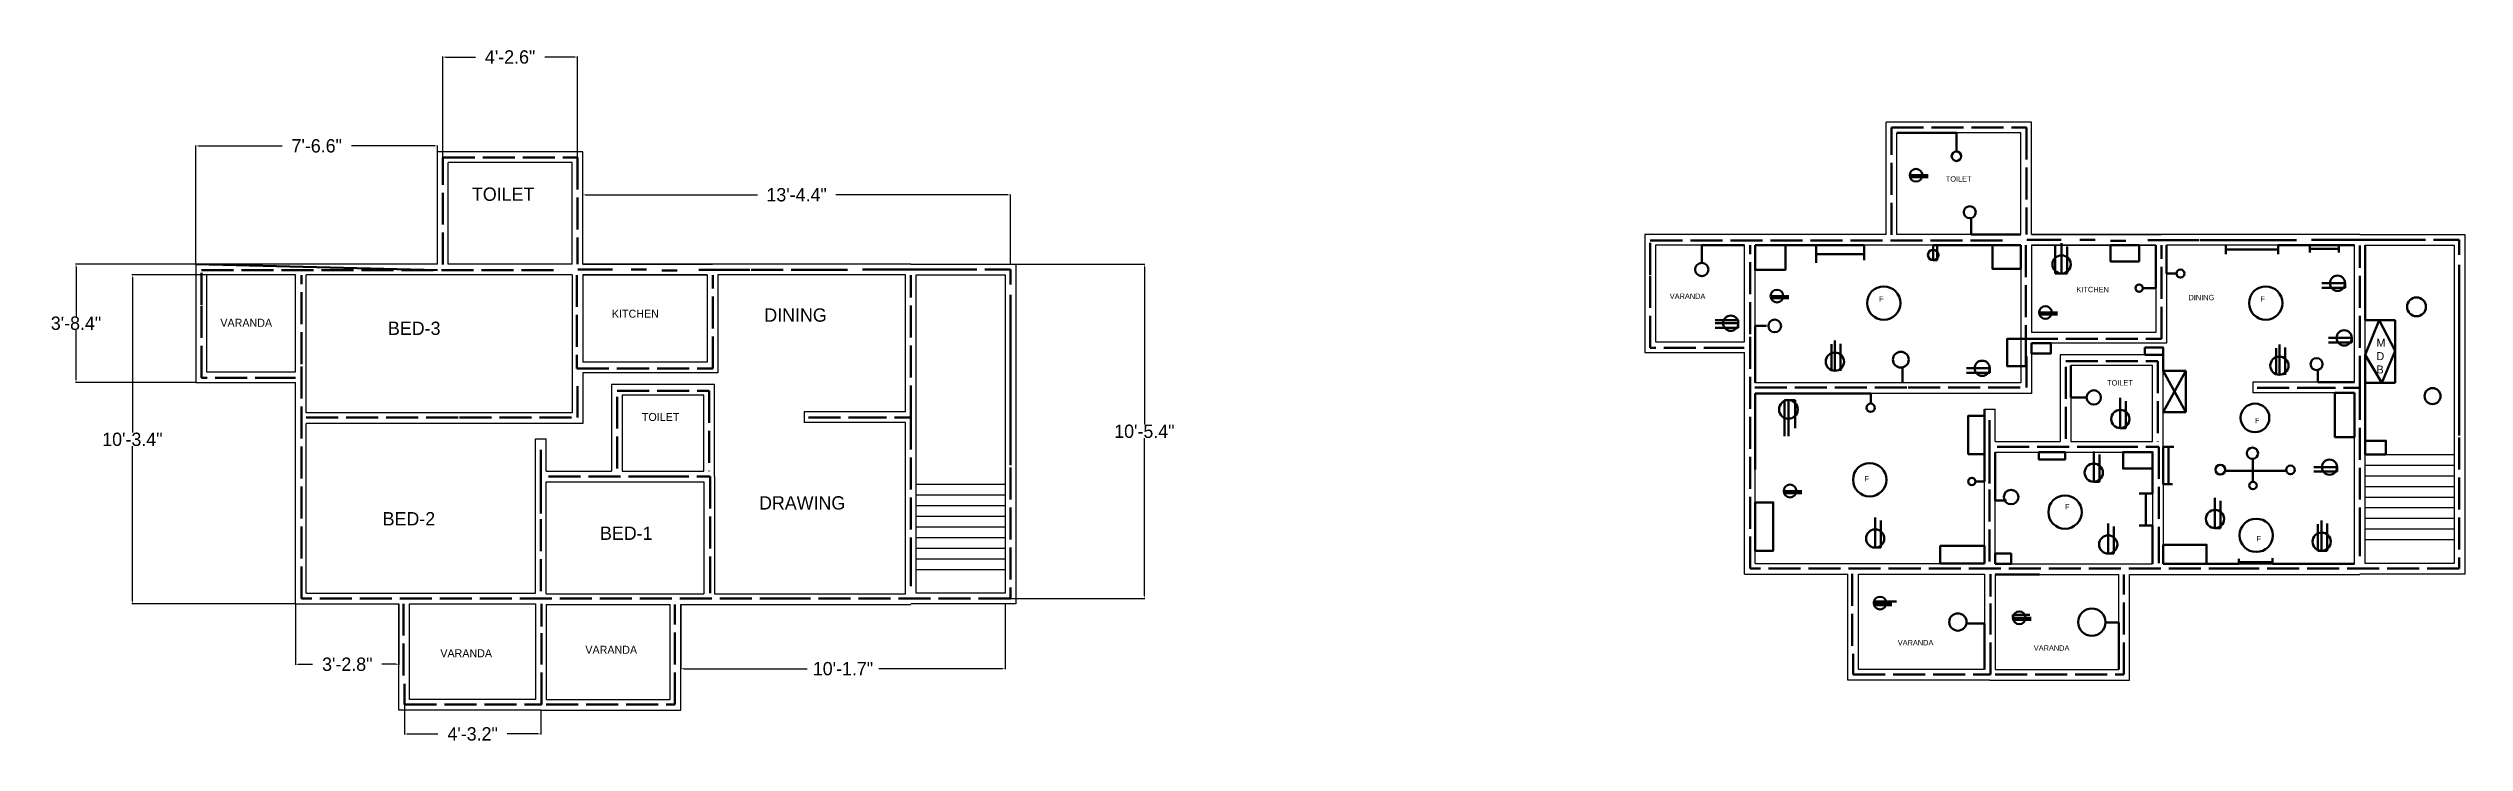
# Model space of a CAD drawing. Header units: inches. Extents: x -250 to 1391, y -69 to 191.
# Drawn here: x -250 to 656, y -69 to 191 of the extents above; entities that cross this region are included whole.
import ezdxf

# ---------------------------------------------------------------- set-up
doc = ezdxf.new("R2010")
doc.units = ezdxf.units.IN
doc.header["$MEASUREMENT"] = 0
doc.linetypes.add('ACAD_ISO02W100', pattern=[15, 12, -3])
doc.dimstyles.get("Standard").update_dxf_attribs({"dimtxt": 5, "dimasz": 1, "dimexe": 0.18, "dimexo": 0.0625, "dimgap": 0.09, "dimtad": 0, "dimtih": 1, "dimtoh": 1, "dimdec": 1, "dimzin": 0, "dimdsep": 46, "dimlunit": 3, "dimtxsty": 'Standard', "dimcen": 1, "dimadec": 0, "dimazin": 0, "dimtfac": 1, "dimtdec": 1, "dimtofl": 0, "dimtmove": 0, "dimatfit": 3, "dimfxl": 1, "dimtolj": 1, "dimtzin": 0, "dimarcsym": 0})

# ---------------------------------------------------------------- blocks, each defined once
blk = doc.blocks.new('*D1')
at = {"color": 0, "lineweight": -2}
for p, q in [((-156.92, 106.03), (-218.23, 106.03)), ((-218.05, 105.03), (-218.05, 46.93)), ((-218.05, -16.35), (-218.05, 41.75)), ((-156.92, -17.35), (-218.23, -17.35))]:
    blk.add_line(p, q, dxfattribs=at)
at = {"color": 0, "lineweight": 100}
for points in [[(-218.22, 105.03), (-217.88, 105.03), (-218.05, 106.03)], [(-218.22, -16.35), (-217.88, -16.35), (-218.05, -17.35)]]:
    blk.add_solid(points, dxfattribs=at)
at = {"layer": 'Defpoints', "color": 0, "lineweight": 100}
for p in [(-156.85, 106.03), (-218.05, -17.35), (-156.85, -17.35)]:
    blk.add_point(p, dxfattribs=at)
at = {"color": 0, "lineweight": 100, "insert": (-218.05, 44.34), "char_height": 5, "attachment_point": 5}
blk.add_mtext('\\A1;10\'-3.4"', dxfattribs=at)
blk = doc.blocks.new('*D2')
at = {"color": 0, "lineweight": -2}
for p, q in [((-194.22, 110.1), (-194.22, 154.62)), ((-193.22, 154.44), (-161.94, 154.44)), ((-104.64, 154.44), (-135.92, 154.44)), ((-103.64, 110.1), (-103.64, 154.62))]:
    blk.add_line(p, q, dxfattribs=at)
at = {"color": 0, "lineweight": 100}
for points in [[(-193.22, 154.61), (-193.22, 154.28), (-194.22, 154.44)], [(-104.64, 154.61), (-104.64, 154.28), (-103.64, 154.44)]]:
    blk.add_solid(points, dxfattribs=at)
at = {"layer": 'Defpoints', "color": 0, "lineweight": 100}
for p in [(-103.64, 154.44), (-194.22, 110.03), (-103.64, 110.03)]:
    blk.add_point(p, dxfattribs=at)
at = {"color": 0, "lineweight": 100, "insert": (-148.93, 154.44), "char_height": 5, "attachment_point": 5}
blk.add_mtext('\\A1;7\'-6.6"', dxfattribs=at)
blk = doc.blocks.new('*D3')
at = {"color": 0, "lineweight": -2}
for p, q in [((113.27, 110.03), (161.56, 110.03)), ((161.38, 109.03), (161.38, 49.94)), ((161.38, -14.33), (161.38, 44.76)), ((111.25, -15.33), (161.56, -15.33))]:
    blk.add_line(p, q, dxfattribs=at)
at = {"color": 0, "lineweight": 100}
for points in [[(161.21, 109.03), (161.54, 109.03), (161.38, 110.03)], [(161.21, -14.33), (161.54, -14.33), (161.38, -15.33)]]:
    blk.add_solid(points, dxfattribs=at)
at = {"layer": 'Defpoints', "color": 0, "lineweight": 100}
for p in [(113.2, 110.03), (111.19, -15.33), (161.38, -15.33)]:
    blk.add_point(p, dxfattribs=at)
at = {"color": 0, "lineweight": 100, "insert": (161.38, 47.35), "char_height": 5, "attachment_point": 5}
blk.add_mtext('\\A1;10\'-5.4"', dxfattribs=at)
blk = doc.blocks.new('*D4')
at = {"color": 0, "lineweight": -2}
for p, q in [((-12.46, -17.62), (-12.46, -41.88)), ((109.2, -17.41), (109.2, -41.88)), ((-11.46, -41.7), (34.95, -41.7)), ((108.2, -41.7), (61.79, -41.7))]:
    blk.add_line(p, q, dxfattribs=at)
at = {"color": 0, "lineweight": 100}
for points in [[(-11.46, -41.53), (-11.46, -41.86), (-12.46, -41.7)], [(108.2, -41.53), (108.2, -41.86), (109.2, -41.7)]]:
    blk.add_solid(points, dxfattribs=at)
at = {"layer": 'Defpoints', "color": 0, "lineweight": 100}
for p in [(-12.46, -17.56), (109.2, -17.35), (-12.46, -41.7)]:
    blk.add_point(p, dxfattribs=at)
at = {"color": 0, "lineweight": 100, "insert": (48.37, -41.7), "char_height": 5, "attachment_point": 5}
blk.add_mtext('\\A1;10\'-1.7"', dxfattribs=at)
blk = doc.blocks.new('*D5')
at = {"color": 0, "lineweight": -2}
for p, q in [((-101.71, 150.21), (-101.71, 187.96)), ((-100.71, 187.78), (-89.43, 187.78)), ((-52.13, 187.78), (-63.41, 187.78)), ((-51.13, 150.21), (-51.13, 187.96))]:
    blk.add_line(p, q, dxfattribs=at)
at = {"color": 0, "lineweight": 100}
for points in [[(-100.71, 187.95), (-100.71, 187.61), (-101.71, 187.78)], [(-52.13, 187.95), (-52.13, 187.61), (-51.13, 187.78)]]:
    blk.add_solid(points, dxfattribs=at)
at = {"layer": 'Defpoints', "color": 0, "lineweight": 100}
for p in [(-51.13, 187.78), (-101.71, 150.14), (-51.13, 150.14)]:
    blk.add_point(p, dxfattribs=at)
at = {"color": 0, "lineweight": 100, "insert": (-76.42, 187.78), "char_height": 5, "attachment_point": 5}
blk.add_mtext('\\A1;4\'-2.6"', dxfattribs=at)
blk = doc.blocks.new('*D6')
at = {"color": 0, "lineweight": -2}
for p, q in [((-194.28, 110.1), (-239.37, 110.1)), ((-239.19, 109.1), (-239.19, 90.49)), ((-239.19, 66.71), (-239.19, 85.31)), ((-194.28, 65.71), (-239.37, 65.71))]:
    blk.add_line(p, q, dxfattribs=at)
at = {"color": 0, "lineweight": 100}
for points in [[(-239.36, 109.1), (-239.03, 109.1), (-239.19, 110.1)], [(-239.36, 66.71), (-239.03, 66.71), (-239.19, 65.71)]]:
    blk.add_solid(points, dxfattribs=at)
at = {"layer": 'Defpoints', "color": 0, "lineweight": 100}
for p in [(-194.22, 110.1), (-239.19, 65.71), (-194.22, 65.71)]:
    blk.add_point(p, dxfattribs=at)
at = {"color": 0, "lineweight": 100, "insert": (-239.19, 87.9), "char_height": 5, "attachment_point": 5}
blk.add_mtext('\\A1;3\'-8.4"', dxfattribs=at)
blk = doc.blocks.new('*D7')
at = {"color": 0, "lineweight": -2}
for p, q in [((-156.85, -17.41), (-156.85, -40.21)), ((-118.09, -17.41), (-118.09, -40.21)), ((-155.85, -40.03), (-150.48, -40.03)), ((-119.09, -40.03), (-124.47, -40.03))]:
    blk.add_line(p, q, dxfattribs=at)
at = {"color": 0, "lineweight": 100}
for points in [[(-155.85, -39.86), (-155.85, -40.2), (-156.85, -40.03)], [(-119.09, -39.86), (-119.09, -40.2), (-118.09, -40.03)]]:
    blk.add_solid(points, dxfattribs=at)
at = {"layer": 'Defpoints', "color": 0, "lineweight": 100}
for p in [(-156.85, -17.35), (-118.09, -17.35), (-118.09, -40.03)]:
    blk.add_point(p, dxfattribs=at)
at = {"color": 0, "lineweight": 100, "insert": (-137.47, -40.03), "char_height": 5, "attachment_point": 5}
blk.add_mtext('\\A1;3\'-2.8"', dxfattribs=at)
blk = doc.blocks.new('*D8')
at = {"color": 0, "lineweight": -2}
for p, q in [((-116.07, -55.13), (-116.07, -66.34)), ((-64.88, -57.24), (-64.88, -66.34)), ((-115.07, -66.16), (-103.48, -66.16)), ((-65.88, -66.16), (-77.47, -66.16))]:
    blk.add_line(p, q, dxfattribs=at)
at = {"color": 0, "lineweight": 100}
for points in [[(-115.07, -66), (-115.07, -66.33), (-116.07, -66.16)], [(-65.88, -66), (-65.88, -66.33), (-64.88, -66.16)]]:
    blk.add_solid(points, dxfattribs=at)
at = {"layer": 'Defpoints', "color": 0, "lineweight": 100}
for p in [(-116.07, -55.07), (-64.88, -57.18), (-64.88, -66.16)]:
    blk.add_point(p, dxfattribs=at)
at = {"color": 0, "lineweight": 100, "insert": (-90.47, -66.16), "char_height": 5, "attachment_point": 5}
blk.add_mtext('\\A1;4\'-3.2"', dxfattribs=at)
blk = doc.blocks.new('*D9')
at = {"color": 0, "lineweight": -2}
for p, q in [((-49.2, 110.1), (-49.2, 136.27)), ((-48.2, 136.09), (16.32, 136.09)), ((110.19, 136.09), (45.67, 136.09)), ((111.19, 110.1), (111.19, 136.27))]:
    blk.add_line(p, q, dxfattribs=at)
at = {"color": 0, "lineweight": 100}
for points in [[(-48.2, 136.25), (-48.2, 135.92), (-49.2, 136.09)], [(110.19, 136.25), (110.19, 135.92), (111.19, 136.09)]]:
    blk.add_solid(points, dxfattribs=at)
at = {"layer": 'Defpoints', "color": 0, "lineweight": 100}
for p in [(111.19, 136.09), (-49.2, 110.03), (111.19, 110.03)]:
    blk.add_point(p, dxfattribs=at)
at = {"color": 0, "lineweight": 100, "insert": (30.99, 136.09), "char_height": 5, "attachment_point": 5}
blk.add_mtext('\\A1;13\'-4.4"', dxfattribs=at)

msp = doc.modelspace()

# ---------------------------------------------------------------- linework, layer by layer
for p, q in [((439.57, 121.21), (439.57, 163.4)), ((494.01, 163.4), (439.57, 163.4)), ((494.01, 121.21), (494.01, 163.4)), ((443.57, 121.21), (443.57, 159.4)), ((490.01, 159.4), (443.57, 159.4)), ((490.01, 159.4), (443.57, 159.4)), ((490.01, 121.21), (490.01, 159.4)), ((-103.64, 110.03), (-103.64, 152.22)), ((-49.2, 152.22), (-103.64, 152.22)), ((-99.64, 110.03), (-99.64, 148.22)), ((-53.2, 148.22), (-99.64, 148.22)), ((-53.2, 148.22), (-99.64, 148.22)), ((-53.2, 110.03), (-53.2, 148.22)), ((-49.2, 110.03), (-49.2, 152.22)), ((388.36, 121.21), (349, 121.21)), ((349, 121.21), (349, 76.89)), ((439.57, 121.21), (388.36, 121.21)), ((490.01, 121.21), (443.57, 121.21)), ((617.06, 121.21), (494.01, 121.21)), ((494.01, 121.21), (542.63, 121.21)), ((617.06, 121.21), (656.42, 121.21)), ((656.42, 121.21), (656.42, -6.17)), ((-154.85, 110.03), (-194.22, 110.03)), ((-194.22, 110.03), (-194.22, 65.71)), ((-103.64, 110.03), (-154.85, 110.03)), ((-53.2, 110.03), (-99.64, 110.03)), ((-49.2, 110.03), (-0.58, 110.03)), ((73.85, 110.03), (-49.2, 110.03)), ((73.85, 110.03), (113.2, 110.03)), ((113.2, 110.03), (113.2, -17.35)), ((386.36, 117.21), (353, 117.21)), ((353, 117.21), (353, 80.89)), ((386.36, 80.89), (386.36, 117.21)), ((490.01, 117.21), (390.36, 117.21)), ((490.01, 117.21), (390.36, 117.21)), ((490.01, 117.21), (390.36, 117.21)), ((490.01, 117.21), (390.36, 117.21)), ((490.01, 117.21), (390.36, 117.21)), ((490.01, 117.21), (390.36, 117.21)), ((490.01, 117.21), (390.36, 117.21)), ((390.36, 65.54), (390.36, 117.21)), ((490.01, 117.21), (490.01, 65.54)), ((540.63, 117.21), (494.01, 117.21)), ((494.01, 117.21), (494.01, 84.5)), ((494.01, 117.21), (540.63, 117.21)), ((540.63, 117.21), (540.63, 84.5)), ((615.06, 117.21), (544.63, 117.21)), ((544.63, 117.21), (544.63, 80.5)), ((615.06, 65.84), (615.06, 117.21)), ((619.06, 38.73), (619.06, 117.21)), ((619.06, 117.21), (652.42, 117.21)), ((652.42, 117.21), (652.42, -2.17)), ((-156.85, 106.03), (-190.22, 106.03)), ((-190.22, 106.03), (-190.22, 69.71)), ((-156.85, 69.71), (-156.85, 106.03)), ((-53.2, 106.03), (-152.85, 106.03)), ((-53.2, 106.03), (-152.85, 106.03)), ((-53.2, 106.03), (-152.85, 106.03)), ((-53.2, 106.03), (-152.85, 106.03)), ((-53.2, 106.03), (-152.85, 106.03)), ((-53.2, 106.03), (-152.85, 106.03)), ((-53.2, 106.03), (-152.85, 106.03)), ((-53.2, 106.03), (-152.85, 106.03)), ((-152.85, 54.36), (-152.85, 106.03)), ((-53.2, 106.03), (-53.2, 54.36)), ((-49.2, 106.03), (-49.2, 73.32)), ((-49.2, 106.03), (-2.58, 106.03)), ((-2.58, 106.03), (-49.2, 106.03)), ((-2.58, 106.03), (-2.58, 73.32)), ((1.42, 106.03), (1.42, 69.32)), ((71.85, 106.03), (1.42, 106.03)), ((71.85, 54.66), (71.85, 106.03)), ((75.85, 27.55), (75.85, 106.03)), ((75.85, 106.03), (109.2, 106.03)), ((109.2, 106.03), (109.2, -13.35)), ((540.63, 84.5), (494.01, 84.5)), ((-2.58, 73.32), (-49.2, 73.32)), ((349, 76.89), (386.36, 76.89)), ((353, 80.89), (386.36, 80.89)), ((386.36, -6.17), (386.36, 76.89)), ((494.01, 80.5), (494.01, 61.54)), ((544.63, 80.5), (494.01, 80.5)), ((543.43, 76.07), (504.78, 76.07)), ((504.78, 76.07), (504.78, 43.57)), ((543.43, 41.57), (543.43, 76.07)), ((-194.22, 65.71), (-156.85, 65.71)), ((-190.22, 69.71), (-156.85, 69.71)), ((-156.85, -17.35), (-156.85, 65.71)), ((1.42, 69.32), (-49.2, 69.32)), ((-49.2, 69.32), (-49.2, 50.36)), ((-38.44, 64.89), (-38.44, 32.39)), ((0.21, 64.89), (-38.44, 64.89)), ((0.21, 30.39), (0.21, 64.89)), ((490.01, 65.54), (390.36, 65.54)), ((539.43, 72.07), (508.78, 72.07)), ((539.43, 72.07), (508.78, 72.07)), ((508.78, 72.07), (508.78, 43.57)), ((539.43, 43.57), (539.43, 72.07)), ((615.06, 65.84), (576.98, 65.84)), ((576.98, 65.84), (576.98, 61.84)), ((-53.2, 54.36), (-152.85, 54.36)), ((-34.44, 60.89), (-34.44, 32.39)), ((-3.79, 60.89), (-34.44, 60.89)), ((-3.79, 60.89), (-34.44, 60.89)), ((-3.79, 32.39), (-3.79, 60.89)), ((71.85, 54.66), (33.77, 54.66)), ((33.77, 54.66), (33.77, 50.66)), ((390.36, -2.17), (390.36, 61.54)), ((494.01, 61.54), (390.36, 61.54)), ((476.33, -2.17), (476.33, 55.72)), ((476.33, -2.17), (476.33, 55.72)), ((476.33, -2.17), (476.33, 55.72)), ((476.33, 55.72), (480.33, 55.72)), ((480.33, 43.57), (480.33, 55.72)), ((615.06, 61.84), (576.98, 61.84)), ((615.06, 61.84), (576.98, 61.84)), ((615.06, 61.84), (576.98, 61.84)), ((615.06, 61.84), (576.98, 61.84)), ((615.06, 38.73), (615.06, 61.84)), ((-152.85, -13.35), (-152.85, 50.36)), ((-49.2, 50.36), (-152.85, 50.36)), ((71.85, 50.66), (33.77, 50.66)), ((71.85, 50.66), (33.77, 50.66)), ((71.85, 50.66), (33.77, 50.66)), ((71.85, 50.66), (33.77, 50.66)), ((71.85, 27.55), (71.85, 50.66)), ((-66.88, -13.35), (-66.88, 44.54)), ((-66.88, -13.35), (-66.88, 44.54)), ((-66.88, -13.35), (-66.88, 44.54)), ((-66.88, 44.54), (-62.88, 44.54)), ((-62.88, 32.39), (-62.88, 44.54)), ((480.33, 43.57), (504.78, 43.57)), ((480.33, -2.38), (480.33, 39.57)), ((480.33, 39.57), (539.43, 39.57)), ((508.78, 43.57), (539.43, 43.57)), ((539.43, 39.57), (539.43, -2.38)), ((543.43, 41.57), (543.43, -2.38)), ((615.06, -2.38), (615.06, 38.73)), ((619.06, -2.17), (619.06, 38.73)), ((619.06, 38.73), (652.42, 38.73)), ((-62.88, 32.39), (-38.44, 32.39)), ((-62.88, -13.56), (-62.88, 28.39)), ((-62.88, 28.39), (-3.79, 28.39)), ((-34.44, 32.39), (-3.79, 32.39)), ((-3.79, 28.39), (-3.79, -13.56)), ((0.21, 30.39), (0.21, -13.56)), ((71.85, -13.56), (71.85, 27.55)), ((75.85, 27.55), (109.2, 27.55)), ((75.85, -13.35), (75.85, 27.55)), ((619.06, 34.73), (652.42, 34.73)), ((619.06, 30.73), (652.42, 30.73)), ((75.85, 23.55), (109.2, 23.55)), ((75.85, 19.55), (109.2, 19.55)), ((619.06, 26.73), (652.42, 26.73)), ((619.06, 22.73), (652.42, 22.73)), ((619.06, 18.73), (652.42, 18.73)), ((619.06, 18.73), (652.42, 18.73)), ((619.06, 18.73), (652.42, 18.73)), ((75.85, 15.55), (109.2, 15.55)), ((75.85, 11.55), (109.2, 11.55)), ((619.06, 14.73), (652.42, 14.73)), ((619.06, 10.73), (652.42, 10.73)), ((75.85, 7.55), (109.2, 7.55)), ((75.85, 7.55), (109.2, 7.55)), ((75.85, 7.55), (109.2, 7.55)), ((75.85, 3.55), (109.2, 3.55)), ((619.06, 6.73), (652.42, 6.73)), ((75.85, -0.45), (109.2, -0.45)), ((75.85, -4.45), (109.2, -4.45)), ((386.36, -6.17), (425.12, -6.17)), ((390.36, -2.17), (476.33, -2.17)), ((425.12, -46), (425.12, -6.17)), ((429.12, -6.17), (476.33, -6.17)), ((429.12, -42), (429.12, -6.17)), ((476.33, -6.17), (476.33, -42)), ((480.33, -2.38), (524.14, -2.38)), ((480.33, -6.38), (524.14, -6.38)), ((480.33, -6.38), (480.33, -42)), ((524.14, -2.38), (539.43, -2.38)), ((524.14, -6.38), (526.75, -6.38)), ((526.75, -42), (526.75, -6.38)), ((526.75, -42), (526.75, -6.38)), ((526.75, -42), (526.75, -6.38)), ((530.75, -6.38), (617.06, -6.38)), ((530.75, -46), (530.75, -6.38)), ((543.43, -2.38), (615.06, -2.38)), ((656.42, -6.17), (617.06, -6.17)), ((652.42, -2.17), (619.06, -2.17)), ((-156.85, -17.35), (-118.09, -17.35)), ((-152.85, -13.35), (-66.88, -13.35)), ((-118.09, -57.18), (-118.09, -17.35)), ((-114.09, -53.18), (-114.09, -17.35)), ((-114.09, -17.35), (-66.88, -17.35)), ((-66.88, -17.35), (-66.88, -53.18)), ((-62.88, -13.56), (-19.08, -13.56)), ((-62.88, -17.56), (-19.08, -17.56)), ((-62.88, -17.56), (-62.88, -53.18)), ((-19.08, -13.56), (-3.79, -13.56)), ((-19.08, -17.56), (-16.46, -17.56)), ((-16.46, -53.18), (-16.46, -17.56)), ((-16.46, -53.18), (-16.46, -17.56)), ((-16.46, -53.18), (-16.46, -17.56)), ((-12.46, -57.18), (-12.46, -17.56)), ((-12.46, -17.56), (73.85, -17.56)), ((0.21, -13.56), (71.85, -13.56)), ((113.2, -17.35), (73.85, -17.35)), ((109.2, -13.35), (75.85, -13.35)), ((476.33, -42), (429.12, -42)), ((480.33, -42), (526.75, -42)), ((-66.88, -53.18), (-114.09, -53.18)), ((-62.88, -53.18), (-16.46, -53.18)), ((478.33, -46), (425.12, -46)), ((478.33, -46), (530.75, -46)), ((-64.88, -57.18), (-118.09, -57.18)), ((-64.88, -57.18), (-12.46, -57.18))]:
    msp.add_line(p, q)
at = {"color": 4, "linetype": 'ACAD_ISO02W100', "lineweight": 100}
for p, q in [((441.5, 121.08), (441.5, 161.32)), ((441.5, 161.32), (492.08, 161.32)), ((492.08, 161.32), (492.08, 121.21)), ((-101.71, 109.9), (-101.71, 150.14)), ((-101.71, 150.14), (-51.13, 150.14)), ((-51.13, 150.14), (-51.13, 110.03)), ((351.09, 106.03), (351.09, 118.99)), ((351.09, 118.99), (483.95, 118.99)), ((492.2, 119.26), (497.41, 119.26)), ((497.41, 119.26), (505.16, 119.26)), ((512.18, 119.26), (517.91, 119.26)), ((523.68, 118.89), (529.37, 118.89)), ((537.59, 119.09), (544.7, 119.09)), ((544.7, 119.09), (557.18, 119.09)), ((557.18, 119.09), (574.34, 119.09)), ((574.34, 119.09), (584.59, 119.09)), ((584.59, 119.09), (593.32, 119.09)), ((598.98, 119.23), (610.09, 119.23)), ((610.09, 119.23), (618.26, 119.23)), ((618.26, 119.23), (629.76, 119.23)), ((629.76, 119.23), (645.08, 119.23)), ((645.08, 119.23), (654.4, 119.23)), ((654.4, 119.23), (654.4, 113.62)), ((388.57, 83.77), (388.57, 117.16)), ((491.87, 117.19), (491.87, 82.07)), ((542.79, 82.07), (542.79, 117.19)), ((617.06, 63.73), (617.06, 117.12)), ((654.4, 109.79), (654.4, 101.37)), ((-192.13, 94.85), (-192.13, 107.81)), ((-192.13, 107.81), (-59.26, 107.81)), ((-154.65, 72.59), (-154.65, 105.98)), ((-51.35, 106.01), (-51.35, 70.9)), ((-51.02, 108.08), (-45.8, 108.08)), ((-45.8, 108.08), (-38.06, 108.08)), ((-31.04, 108.08), (-25.3, 108.08)), ((-19.53, 107.71), (-13.85, 107.71)), ((-5.63, 107.91), (1.48, 107.91)), ((-0.42, 70.9), (-0.42, 106.01)), ((1.48, 107.91), (13.97, 107.91)), ((13.97, 107.91), (31.12, 107.91)), ((31.12, 107.91), (41.37, 107.91)), ((41.37, 107.91), (50.1, 107.91)), ((55.76, 108.05), (66.87, 108.05)), ((66.87, 108.05), (75.05, 108.05)), ((73.84, 52.55), (73.84, 105.94)), ((75.05, 108.05), (86.54, 108.05)), ((86.54, 108.05), (101.87, 108.05)), ((101.87, 108.05), (111.19, 108.05)), ((111.19, 108.05), (111.19, 102.44)), ((351.09, 78.65), (351.09, 106.03)), ((654.4, 101.37), (654.4, 90.02)), ((-192.13, 67.47), (-192.13, 94.85)), ((111.19, 98.61), (111.19, 90.19)), ((111.19, 90.19), (111.19, 78.84)), ((388.57, -4.15), (388.57, 83.77)), ((491.87, 82.07), (542.79, 82.07)), ((654.4, 90.02), (654.4, 78.28)), ((-154.65, -15.33), (-154.65, 72.59)), ((111.19, 78.84), (111.19, 67.1)), ((383.18, 78.65), (351.09, 78.65)), ((386.32, 78.65), (383.18, 78.65)), ((492.1, 63.78), (492.1, 75.47)), ((506.88, 44.55), (506.88, 73.69)), ((506.88, 73.69), (541.41, 73.69)), ((541.41, 73.69), (541.41, 43.59)), ((654.4, 78.28), (654.4, 68.82)), ((-160.03, 67.47), (-192.13, 67.47)), ((-156.9, 67.47), (-160.03, 67.47)), ((-51.35, 70.9), (-0.42, 70.9)), ((-51.12, 52.6), (-51.12, 64.29)), ((111.19, 67.1), (111.19, 57.64)), ((390.31, 63.78), (447.79, 63.78)), ((447.79, 63.78), (492.1, 63.78)), ((578.61, 63.73), (595.94, 63.73)), ((595.94, 63.73), (617.06, 63.73)), ((617.06, 63.73), (617.06, 12.48)), ((654.4, 68.82), (654.4, 57.82)), ((-36.33, 33.37), (-36.33, 62.51)), ((-36.33, 62.51), (-1.81, 62.51)), ((-1.81, 62.51), (-1.81, 32.41)), ((111.19, 57.64), (111.19, 46.64)), ((654.4, 57.82), (654.4, 45.01)), ((-152.91, 52.6), (-95.43, 52.6)), ((-95.43, 52.6), (-51.12, 52.6)), ((35.4, 52.55), (52.72, 52.55)), ((52.72, 52.55), (73.84, 52.55)), ((73.84, 52.55), (73.84, 1.31)), ((111.19, 46.64), (111.19, 33.83)), ((478.28, 39.57), (478.28, 53.21)), ((-64.94, 28.39), (-64.94, 42.03)), ((478.28, 27.75), (478.28, 39.57)), ((481.18, 41.58), (521.83, 41.58)), ((521.83, 41.58), (541.81, 41.58)), ((541.81, 41.58), (541.81, 4.69)), ((654.4, 45.01), (654.4, -4.15)), ((-64.94, 16.57), (-64.94, 28.39)), ((-62.04, 30.4), (-21.38, 30.4)), ((-21.38, 30.4), (-1.4, 30.4)), ((-1.4, 30.4), (-1.4, -6.49)), ((111.19, 33.83), (111.19, -15.33)), ((478.28, -1.43), (478.28, 27.75)), ((-64.94, -12.61), (-64.94, 16.57)), ((617.06, 12.48), (617.06, -2.21)), ((73.84, 1.31), (73.84, -13.39)), ((541.81, 4.69), (541.81, -2.14)), ((-1.4, -6.49), (-1.4, -13.32)), ((572.45, -4.15), (388.57, -4.15)), ((426.78, -6.11), (426.78, -33.54)), ((478.59, -14.66), (478.59, -6.17)), ((528.58, -43.89), (528.58, -6.38)), ((654.4, -4.15), (572.45, -4.15)), ((29.23, -15.33), (-154.65, -15.33)), ((-116.44, -17.29), (-116.44, -44.72)), ((-64.63, -25.84), (-64.63, -17.35)), ((-14.63, -55.07), (-14.63, -17.56)), ((111.19, -15.33), (29.23, -15.33)), ((478.59, -43.89), (478.59, -17.23)), ((-64.63, -55.07), (-64.63, -28.4)), ((427.15, -36.16), (427.15, -43.89)), ((427.15, -43.89), (478.59, -43.89)), ((480.33, -43.89), (528.58, -43.89)), ((-116.07, -47.34), (-116.07, -55.07)), ((-116.07, -55.07), (-64.63, -55.07)), ((-62.88, -55.07), (-14.63, -55.07))]:
    msp.add_line(p, q, dxfattribs=at)
at = {"color": 7, "lineweight": 100}
for p, q in [((443.57, 159.4), (465.87, 159.4)), ((465.87, 159.4), (465.87, 152.07)), ((450.75, 143.45), (448.37, 143.45)), ((448.37, 143.45), (455.2, 143.45)), ((448.37, 142.66), (455.2, 142.66)), ((471.37, 121.21), (471.37, 127.57)), ((490.01, 121.21), (471.37, 121.21)), ((505.29, 106.57), (505.29, 117.9)), ((505.29, 117.9), (505.29, 117.9)), ((-194.22, 110.03), (-103.64, 107.81)), ((386.36, 117.21), (370.37, 117.21)), ((370.37, 117.21), (370.37, 110.57)), ((390.36, 117.21), (413.24, 117.21)), ((390.36, 117.21), (431.25, 117.21)), ((413.24, 113.85), (413.13, 113.85)), ((413.13, 113.85), (431.25, 113.85)), ((413.24, 117.21), (413.24, 110.54)), ((431.25, 117.21), (431.25, 111.53)), ((490.01, 117.21), (457.16, 117.21)), ((457.16, 117.21), (457.16, 113.5)), ((457.16, 117.21), (459.13, 117.21)), ((457.16, 113.5), (457.16, 111.39)), ((457.16, 111.39), (457.16, 111.52)), ((457.16, 111.52), (457.16, 111.52)), ((457.16, 111.52), (457.16, 111.52)), ((457.16, 111.52), (457.16, 111.52)), ((457.16, 111.52), (457.16, 111.52)), ((457.16, 111.52), (458.61, 111.52)), ((458.61, 112.15), (458.61, 117.21)), ((458.61, 111.52), (458.61, 112.15)), ((502.87, 106.57), (502.87, 117.21)), ((505.29, 109.99), (505.29, 106.57)), ((507.41, 107.31), (507.41, 116.74)), ((540.63, 117.21), (540.63, 101.07)), ((544.63, 117.21), (544.63, 106.57)), ((566.86, 117.21), (566.86, 117.21)), ((566.86, 117.21), (566.86, 113.88)), ((566.86, 117.21), (566.86, 115.63)), ((566.86, 115.63), (566.86, 115.63)), ((566.86, 115.63), (586.43, 115.63)), ((615.06, 117.21), (586.43, 117.21)), ((586.43, 117.21), (586.43, 113.81)), ((586.43, 117.21), (598.4, 117.21)), ((598.4, 117.21), (598.4, 114.41)), ((598.4, 114.41), (598.4, 115.8)), ((598.4, 115.8), (598.4, 115.8)), ((598.4, 115.8), (609.29, 115.8)), ((615.06, 117.21), (609.29, 117.21)), ((609.29, 117.21), (609.29, 114.49)), ((619.06, 117.21), (619.06, 89.07)), ((505.29, 106.57), (502.87, 106.57)), ((502.87, 106.57), (502.87, 106.57)), ((505.29, 106.57), (505.29, 106.57)), ((505.29, 106.57), (505.29, 106.57)), ((505.29, 106.57), (507.41, 106.57)), ((507.41, 106.57), (507.41, 107.31)), ((507.41, 106.57), (507.41, 106.57)), ((507.41, 106.57), (507.41, 106.57)), ((540.63, 101.07), (535.87, 101.07)), ((544.63, 106.57), (544.63, 106.57)), ((544.63, 106.57), (548.37, 106.57)), ((611.57, 102.92), (602.87, 102.92)), ((611.57, 101.25), (602.87, 101.25)), ((608.73, 102.92), (611.57, 102.92)), ((611.57, 102.92), (611.57, 102.92)), ((611.57, 102.92), (611.57, 102.92)), ((611.57, 102.92), (611.57, 102.92)), ((611.57, 102.92), (611.57, 102.92)), ((611.57, 102.92), (611.57, 102.92)), ((611.57, 102.92), (611.57, 102.92)), ((611.57, 102.92), (611.57, 102.92)), ((611.57, 102.92), (611.57, 102.92)), ((611.57, 102.92), (611.57, 102.92)), ((611.57, 102.92), (611.57, 101.25)), ((611.57, 101.25), (611.57, 101.25)), ((398.55, 98.1), (396.17, 98.1)), ((396.17, 98.1), (403, 98.1)), ((396.17, 97.31), (403, 97.31)), ((499.25, 91.95), (496.87, 91.95)), ((496.87, 91.95), (503.7, 91.95)), ((496.87, 91.16), (503.7, 91.16)), ((384.07, 89.07), (375.37, 89.07)), ((384.07, 87.92), (375.37, 87.92)), ((384.07, 86.25), (375.37, 86.25)), ((381.23, 87.92), (384.07, 87.92)), ((384.07, 87.92), (384.07, 89.07)), ((384.07, 89.07), (384.07, 89.07)), ((384.07, 87.92), (384.07, 87.92)), ((384.07, 87.92), (384.07, 87.92)), ((384.07, 87.92), (384.07, 87.92)), ((384.07, 87.92), (384.07, 87.92)), ((384.07, 87.92), (384.07, 87.92)), ((384.07, 87.92), (384.07, 87.92)), ((384.07, 87.92), (384.07, 87.92)), ((384.07, 87.92), (384.07, 87.92)), ((384.07, 87.92), (384.07, 87.92)), ((384.07, 87.92), (384.07, 86.25)), ((384.07, 86.25), (384.07, 86.25)), ((390.36, 65.54), (390.36, 86.89)), ((390.36, 86.89), (394.64, 86.89)), ((614.07, 82.42), (605.37, 82.42)), ((611.23, 82.42), (614.07, 82.42)), ((614.07, 82.42), (614.07, 82.42)), ((614.07, 82.42), (614.07, 82.42)), ((614.07, 82.42), (614.07, 82.42)), ((614.07, 82.42), (614.07, 82.42)), ((614.07, 82.42), (614.07, 82.42)), ((614.07, 82.42), (614.07, 82.42)), ((614.07, 82.42), (614.07, 82.42)), ((614.07, 82.42), (614.07, 82.42)), ((614.07, 82.42), (614.07, 82.42)), ((614.07, 82.42), (614.07, 80.75)), ((619.06, 89.07), (630.37, 89.07)), ((619.06, 89.07), (624.37, 89.07)), ((619.06, 76.07), (624.37, 89.07)), ((630.37, 77.57), (624.37, 89.07)), ((630.37, 89.07), (630.37, 65.57)), ((630.37, 89.07), (630.37, 77.57)), ((419.01, 70.32), (419.01, 80.03)), ((420.29, 70.07), (420.29, 81.4)), ((420.29, 81.4), (420.29, 81.4)), ((420.29, 73.49), (420.29, 70.07)), ((420.29, 70.07), (420.29, 73.49)), ((420.29, 73.49), (420.29, 73.49)), ((420.29, 73.49), (420.29, 73.49)), ((420.29, 73.49), (420.29, 73.49)), ((420.29, 73.49), (420.29, 73.49)), ((420.29, 73.49), (420.29, 73.49)), ((420.29, 73.49), (420.29, 73.49)), ((420.29, 73.49), (420.29, 70.07)), ((420.29, 73.49), (420.29, 73.49)), ((420.29, 73.49), (420.29, 73.49)), ((420.29, 73.49), (420.29, 73.49)), ((420.29, 73.49), (420.29, 73.49)), ((422.41, 70.81), (422.41, 80.24)), ((543.43, 76.07), (543.43, 70.07)), ((585.69, 68.85), (585.69, 78.57)), ((586.96, 68.61), (586.96, 79.94)), ((586.96, 79.94), (586.96, 79.94)), ((589.09, 69.35), (589.09, 78.78)), ((614.07, 80.75), (605.37, 80.75)), ((614.07, 80.75), (614.07, 80.75)), ((619.06, 38.73), (619.06, 76.07)), ((619.06, 76.07), (619.06, 76.07)), ((619.06, 76.07), (619.06, 76.07)), ((625.37, 65.57), (619.06, 76.07)), ((625.37, 65.57), (630.37, 77.57)), ((630.37, 77.57), (630.37, 65.57)), ((419.01, 70.32), (419.01, 70.32)), ((420.29, 70.07), (420.29, 70.07)), ((420.29, 70.07), (420.29, 70.07)), ((420.29, 70.07), (420.29, 70.07)), ((420.29, 70.07), (420.29, 70.07)), ((420.29, 70.07), (420.29, 70.07)), ((420.29, 70.07), (420.29, 70.07)), ((420.29, 70.07), (420.29, 70.07)), ((420.29, 70.07), (420.29, 70.07)), ((420.29, 70.07), (420.29, 70.07)), ((420.29, 70.07), (420.29, 70.07)), ((420.29, 70.07), (420.29, 70.07)), ((420.29, 70.07), (420.29, 70.07)), ((420.29, 70.07), (420.29, 70.07)), ((422.41, 70.07), (422.41, 70.81)), ((422.41, 70.07), (422.41, 70.07)), ((422.41, 70.07), (422.41, 70.07)), ((445.65, 71.63), (445.65, 65.54)), ((478.35, 71.02), (469.64, 71.02)), ((478.35, 69.35), (469.64, 69.35)), ((475.5, 71.02), (478.35, 71.02)), ((478.35, 71.02), (478.35, 71.02)), ((478.35, 71.02), (478.35, 71.02)), ((478.35, 71.02), (478.35, 71.02)), ((478.35, 71.02), (478.35, 71.02)), ((478.35, 71.02), (478.35, 71.02)), ((478.35, 71.02), (478.35, 71.02)), ((478.35, 71.02), (478.35, 71.02)), ((478.35, 71.02), (478.35, 71.02)), ((478.35, 71.02), (478.35, 71.02)), ((478.35, 71.02), (478.35, 69.35)), ((478.35, 69.35), (478.35, 69.35)), ((508.78, 72.07), (508.78, 60.07)), ((543.43, 70.07), (543.43, 70.07)), ((543.43, 70.07), (543.43, 70.07)), ((543.43, 70.07), (543.43, 70.07)), ((543.43, 70.07), (551.87, 70.07)), ((551.87, 70.07), (543.43, 54.57)), ((543.43, 70.07), (551.87, 54.57)), ((551.87, 70.07), (551.87, 54.57)), ((585.69, 68.85), (585.69, 68.85)), ((586.96, 72.02), (586.96, 68.61)), ((586.96, 68.61), (586.96, 72.02)), ((586.96, 72.02), (586.96, 72.02)), ((586.96, 72.02), (586.96, 72.02)), ((586.96, 72.02), (586.96, 72.02)), ((586.96, 72.02), (586.96, 72.02)), ((586.96, 72.02), (586.96, 72.02)), ((586.96, 72.02), (586.96, 72.02)), ((586.96, 72.02), (586.96, 68.61)), ((586.96, 72.02), (586.96, 72.02)), ((586.96, 72.02), (586.96, 72.02)), ((586.96, 72.02), (586.96, 72.02)), ((586.96, 72.02), (586.96, 72.02)), ((586.96, 68.61), (586.96, 68.61)), ((586.96, 68.61), (586.96, 68.61)), ((586.96, 68.61), (586.96, 68.61)), ((586.96, 68.61), (586.96, 68.61)), ((586.96, 68.61), (586.96, 68.61)), ((586.96, 68.61), (586.96, 68.61)), ((586.96, 68.61), (586.96, 68.61)), ((586.96, 68.61), (586.96, 68.61)), ((586.96, 68.61), (586.96, 68.61)), ((586.96, 68.61), (586.96, 68.61)), ((586.96, 68.61), (586.96, 68.61)), ((586.96, 68.61), (586.96, 68.61)), ((586.96, 68.61), (586.96, 68.61)), ((589.09, 68.61), (589.09, 69.35)), ((589.09, 68.61), (589.09, 68.61)), ((589.09, 68.61), (589.09, 68.61)), ((601.37, 65.84), (601.37, 70.57)), ((615.06, 65.84), (601.37, 65.84)), ((630.37, 65.57), (619.06, 65.57)), ((630.37, 65.57), (625.37, 65.57)), ((625.37, 65.57), (625.37, 65.57)), ((390.36, 61.54), (433.78, 61.54)), ((390.36, 61.54), (390.36, 33)), ((402.87, 59.07), (401.37, 59.07)), ((401.37, 59.07), (401.37, 59.07)), ((401.37, 59.07), (401.37, 45.57)), ((402.87, 59.07), (402.87, 59.07)), ((402.87, 59.07), (402.87, 45.57)), ((402.87, 59.07), (402.87, 59.07)), ((402.87, 59.07), (402.87, 55.57)), ((402.87, 55.57), (402.87, 59.07)), ((402.87, 59.07), (405.37, 59.07)), ((402.87, 55.57), (402.87, 55.57)), ((405.37, 59.07), (405.37, 59.07)), ((405.37, 59.07), (405.37, 48.57)), ((433.78, 61.54), (433.78, 57.91)), ((476.33, 55.72), (476.33, 28.6)), ((508.78, 60.07), (514.87, 60.07)), ((527.29, 48.57), (527.29, 59.9)), ((527.29, 59.9), (527.29, 59.9)), ((529.41, 49.31), (529.41, 58.74)), ((551.87, 54.57), (543.43, 54.57)), ((527.29, 51.99), (527.29, 48.57)), ((527.29, 48.57), (527.29, 48.57)), ((527.29, 48.57), (527.29, 48.57)), ((527.29, 48.57), (529.41, 48.57)), ((529.41, 48.57), (529.41, 49.31)), ((529.41, 48.57), (529.41, 48.57)), ((529.41, 48.57), (529.41, 48.57)), ((480.33, 39.57), (480.33, 21.43)), ((517.35, 28.45), (517.35, 39.78)), ((517.35, 39.78), (517.35, 39.78)), ((519.47, 29.19), (519.47, 38.62)), ((539.43, 39.57), (539.43, 24.07)), ((543.43, 41.57), (543.43, 27.57)), ((543.43, 41.57), (543.43, 41.57)), ((543.43, 41.57), (543.43, 41.57)), ((543.43, 41.57), (547.37, 41.57)), ((545.37, 27.57), (545.37, 41.57)), ((545.37, 41.57), (545.37, 41.57)), ((577.02, 37.07), (577.02, 28.33)), ((476.33, 28.6), (473.04, 28.6)), ((517.35, 31.86), (517.35, 28.45)), ((517.35, 28.45), (517.35, 28.45)), ((517.35, 28.45), (517.35, 28.45)), ((517.35, 28.45), (519.47, 28.45)), ((519.47, 28.45), (519.47, 29.19)), ((519.47, 28.45), (519.47, 28.45)), ((519.47, 28.45), (519.47, 28.45)), ((543.43, 27.57), (546.87, 27.57)), ((546.87, 27.57), (545.37, 27.57)), ((545.37, 27.57), (545.37, 27.57)), ((577.02, 32.49), (566.6, 32.49)), ((577.02, 32.49), (589.52, 32.49)), ((608.57, 33.92), (599.87, 33.92)), ((608.57, 32.25), (599.87, 32.25)), ((605.73, 33.92), (608.57, 33.92)), ((608.57, 33.92), (608.57, 33.92)), ((608.57, 33.92), (608.57, 33.92)), ((608.57, 33.92), (608.57, 33.92)), ((608.57, 33.92), (608.57, 33.92)), ((608.57, 33.92), (608.57, 33.92)), ((608.57, 33.92), (608.57, 33.92)), ((608.57, 33.92), (608.57, 33.92)), ((608.57, 33.92), (608.57, 33.92)), ((608.57, 33.92), (608.57, 33.92)), ((608.57, 33.92), (608.57, 32.25)), ((608.57, 32.25), (608.57, 32.25)), ((403.47, 24.98), (401.08, 24.98)), ((401.08, 24.98), (407.91, 24.98)), ((401.08, 24.19), (407.91, 24.19)), ((480.33, 21.43), (484.58, 21.43)), ((539.43, 24.07), (534.37, 24.07)), ((536.87, 12.07), (536.87, 24.07)), ((562.79, 11.07), (562.79, 22.4)), ((562.79, 22.4), (562.79, 22.4)), ((564.91, 11.81), (564.91, 21.24)), ((435.39, 3.74), (435.39, 15.07)), ((435.39, 15.07), (435.39, 15.07)), ((437.52, 4.48), (437.52, 13.91)), ((522.77, 1.5), (522.77, 12.84)), ((522.77, 12.84), (522.77, 12.84)), ((524.9, 2.24), (524.9, 11.68)), ((539.43, 12.07), (534.37, 12.07)), ((534.37, 12.07), (536.87, 12.07)), ((536.87, 12.07), (536.87, 12.07)), ((539.43, -2.38), (539.43, 12.07)), ((562.79, 14.49), (562.79, 11.07)), ((562.79, 11.07), (562.79, 11.07)), ((562.79, 11.07), (562.79, 11.07)), ((562.79, 11.07), (564.91, 11.07)), ((564.91, 11.07), (564.91, 11.81)), ((564.91, 11.07), (564.91, 11.07)), ((564.91, 11.07), (564.91, 11.07)), ((601.37, 2.57), (601.37, 12.57)), ((602.79, 2.57), (602.79, 13.9)), ((602.79, 13.9), (602.79, 13.9)), ((604.91, 3.31), (604.91, 12.74)), ((435.39, 7.15), (435.39, 3.74)), ((435.39, 3.74), (435.39, 3.74)), ((435.39, 3.74), (435.39, 3.74)), ((435.39, 3.74), (437.52, 3.74)), ((437.52, 3.74), (437.52, 4.48)), ((437.52, 3.74), (437.52, 3.74)), ((437.52, 3.74), (437.52, 3.74)), ((522.77, 4.92), (522.77, 1.5)), ((522.77, 1.5), (522.77, 1.5)), ((522.77, 1.5), (522.77, 1.5)), ((522.77, 1.5), (524.9, 1.5)), ((524.9, 1.5), (524.9, 2.24)), ((524.9, 1.5), (524.9, 1.5)), ((524.9, 1.5), (524.9, 1.5)), ((602.79, 2.57), (601.37, 2.57)), ((601.37, 2.57), (601.37, 2.57)), ((601.37, 2.57), (601.37, 2.57)), ((602.79, 5.99), (602.79, 2.57)), ((602.79, 2.57), (602.79, 2.57)), ((602.79, 2.57), (602.79, 2.57)), ((602.79, 2.57), (604.91, 2.57)), ((604.91, 2.57), (604.91, 3.31)), ((604.91, 2.57), (604.91, 2.57)), ((604.91, 2.57), (604.91, 2.57)), ((480.33, -6.38), (497.04, -6.38)), ((543.43, -2.38), (571.73, -2.38)), ((571.73, -2.38), (571.73, -0.45)), ((571.73, -1.67), (571.73, -2.38)), ((571.73, -2.38), (571.73, -1.67)), ((571.73, -1.67), (571.73, -1.67)), ((571.73, -1.67), (584.36, -1.67)), ((584.36, -2.38), (584.36, -0.18)), ((615.06, -2.38), (584.36, -2.38)), ((434.87, -17.05), (434.87, -16.43)), ((434.87, -16.43), (434.87, -16.43)), ((434.87, -16.43), (443.37, -16.43)), ((437.25, -17.05), (434.87, -17.05)), ((434.87, -17.05), (441.7, -17.05)), ((437.25, -17.05), (434.87, -17.05)), ((434.87, -17.84), (441.7, -17.84)), ((437.25, -17.05), (437.25, -17.05)), ((437.25, -17.05), (437.25, -17.05)), ((476.33, -24.73), (469.59, -24.73)), ((476.33, -42), (476.33, -24.73)), ((487.02, -22.6), (487.02, -21.43)), ((487.02, -21.43), (493.37, -21.43)), ((489.4, -22.6), (487.02, -22.6)), ((487.02, -22.6), (493.85, -22.6)), ((487.02, -23.39), (493.85, -23.39)), ((526.75, -24.4), (521.75, -24.4)), ((526.75, -42), (526.75, -24.4))]:
    msp.add_line(p, q, dxfattribs=at)
for points in [[(574.34, 119.09), (566.86, 119.09), (566.86, 119.09), (574.34, 119.09)], [(390.36, 117.21), (401.76, 117.21), (401.76, 107.9), (390.36, 107.9)], [(490.01, 117.21), (479.35, 117.21), (479.35, 108.38), (490.01, 108.38)], [(523.68, 117.21), (534.37, 117.21), (534.37, 111.09), (523.68, 111.09)], [(491.87, 82.07), (484.89, 82.07), (484.89, 71.8), (491.87, 71.8)], [(494.01, 80.5), (501.2, 80.5), (501.2, 76.51), (494.01, 76.51)], [(536.52, 78.77), (543.43, 78.77), (543.43, 76.07), (536.52, 76.07)], [(617.06, 63.73), (617.06, 63.73), (617.06, 63.73), (617.06, 63.73)], [(615.06, 61.84), (607.79, 61.84), (607.79, 45.19), (615.06, 45.19)], [(476.33, 53.21), (470.26, 53.21), (470.26, 38.84), (476.33, 38.84)], [(496.78, 39.57), (506.6, 39.57), (506.6, 36.77), (496.78, 36.77)], [(539.43, 39.57), (528.36, 39.57), (528.36, 33.4), (539.43, 33.4)], [(531.08, 39.57), (539.43, 39.57), (539.43, 39.57), (531.08, 39.57)], [(619.06, 38.73), (626.86, 38.73), (626.86, 43.83), (619.06, 43.83)], [(390.36, 2.58), (397.19, 2.58), (397.19, 20.71), (390.36, 20.71)], [(476.33, -2.17), (459.82, -2.17), (459.82, 4.39), (476.33, 4.39)], [(480.33, -2.38), (486.33, -2.38), (486.33, 1.5), (480.33, 1.5)], [(543.43, -2.38), (559.68, -2.38), (559.68, 4.84), (543.43, 4.84)]]:
    msp.add_lwpolyline(points, close=True, dxfattribs=at)
for centre, radius in [((450.75, 143.45), 2.38), ((465.87, 150.57), 1.8), ((470.87, 129.57), 2.24), ((370.37, 108.07), 2.5), ((457.16, 113.5), 1.98), ((505.29, 109.99), 3.42), ((398.55, 98.1), 2.38), ((438.59, 95.49), 6.25), ((534.37, 101.07), 1.41), ((549.87, 106.57), 1.5), ((581.84, 95.49), 6.25), ((608.73, 102.92), 2.85), ((381.23, 87.92), 2.85), ((499.25, 91.95), 2.38), ((638.37, 94.07), 3.54), ((397.75, 86.89), 2.37), ((611.23, 82.42), 2.85), ((420.29, 73.49), 3.42), ((445.02, 74.26), 2.96), ((475.5, 71.02), 2.85), ((586.96, 72.02), 3.42), ((600.87, 72.57), 2.24), ((644.37, 60.57), 3), ((402.87, 55.57), 3.5), ((433.7, 56.21), 1.57), ((517.37, 60.07), 2.69), ((527.29, 51.99), 3.42), ((577.79, 52.41), 5.38), ((576.83, 39.16), 2.1), ((605.73, 33.92), 2.85), ((403.47, 24.98), 2.38), ((433.33, 29.21), 6.25), ((471.61, 28.55), 1.38), ((517.35, 31.86), 3.42), ((564.8, 33), 1.86), ((577.02, 27.05), 1.41), ((591.07, 32.9), 1.61), ((486.36, 22.71), 2.73), ((506.57, 17.08), 6.25), ((435.39, 7.15), 3.42), ((562.79, 14.49), 3.42), ((578.27, 8.35), 6.25), ((602.79, 5.99), 3.42), ((522.77, 4.92), 3.42), ((437.25, -17.05), 2.38), ((466.39, -24.17), 3.25), ((489.4, -22.6), 2.38), ((516.64, -24.23), 5.12)]:
    msp.add_circle(centre, radius, dxfattribs=at)

# ---------------------------------------------------------------- texts
at = {"attachment_point": 1}
for s, insert, char_height, width in [('TOILET', (-90.73, 138.84), 5, 28.9391), ('KITCHEN', (-38.25, 92.99), 3, 28.3223), ('DINING', (18.89, 93.49), 5, 46.2101), ('VARANDA', (-185.06, 89.58), 3, 33.337), ('BED-3', (-122.22, 88.52), 5, 45.2163), ('TOILET', (-27.01, 54.26), 3, 18.8273), ('DRAWING', (16.91, 23.02), 5, 44.7195), ('BED-2', (-124.21, 17.07), 5, 41.7382), ('BED-1', (-42.72, 11.64), 5, 39.7506), ('VARANDA', (-102.59, -34.4), 3, 33.337), ('VARANDA', (-48.2, -33.09), 3, 33.337)]:
    msp.add_mtext(s, dxfattribs=dict(at, insert=insert, char_height=char_height, width=width))
at = {"color": 7, "lineweight": 100, "attachment_point": 1}
for s, insert, char_height, width in [('TOILET', (461.87, 143.07), 2, 12), ('KITCHEN', (510.87, 101.57), 2, 18.5), ('VARANDA', (358.37, 99.07), 2, 22.8565), ('F', (436.87, 98.07), 2, 1.7209), ('DINING', (552.87, 98.57), 2, 19), ('F', (579.87, 98.07), 2, 5), ('M\\PD\\PB', (623.37, 82.07), 3, 2.5), ('TOILET', (522.37, 66.57), 2, 12), ('F', (431.37, 30.57), 2, 1.9602), ('VARANDA', (443.87, -30.93), 2, 22.8565), ('VARANDA', (494.87, -32.93), 2, 22.8565)]:
    msp.add_mtext(s, dxfattribs=dict(at, insert=insert, char_height=char_height, width=width))
at = {"color": 7, "lineweight": 100, "char_height": 2, "attachment_point": 1}
for insert in [(577.79, 52.41), (506.57, 20.07), (578.37, 8.07)]:
    msp.add_mtext('F', dxfattribs=dict(at, insert=insert))

# ---------------------------------------------------------------- dimensions: what is measured, and where the dimension line sits
at = {"color": 7, "lineweight": 100}
for base, p1, p2, picture, middle in [((-51.13, 187.78), (-101.71, 150.14), (-51.13, 150.14), '*D5', (-76.42, 187.78)), ((-103.64, 154.44), (-194.22, 110.03), (-103.64, 110.03), '*D2', (-148.93, 154.44)), ((111.19, 136.09), (-49.2, 110.03), (111.19, 110.03), '*D9', (30.99, 136.09)), ((-118.09, -40.03), (-156.85, -17.35), (-118.09, -17.35), '*D7', (-137.47, -40.03)), ((-12.46, -41.7), (109.2, -17.35), (-12.46, -17.56), '*D4', (48.37, -41.7)), ((-64.88, -66.16), (-116.07, -55.07), (-64.88, -57.18), '*D8', (-90.47, -66.16))]:
    dim = msp.add_linear_dim(base=base, p1=p1, p2=p2, dimstyle='Standard', dxfattribs=at)
    dim.commit()
    dim.dimension.update_dxf_attribs({"geometry": picture, "text_midpoint": middle})
for base, p1, p2, picture, middle in [((-239.19, 65.71), (-194.22, 110.1), (-194.22, 65.71), '*D6', (-239.19, 87.9)), ((161.38, -15.33), (113.2, 110.03), (111.19, -15.33), '*D3', (161.38, 47.35)), ((-218.05, -17.35), (-156.85, 106.03), (-156.85, -17.35), '*D1', (-218.05, 44.34))]:
    dim = msp.add_linear_dim(base=base, p1=p1, p2=p2, angle=90, dimstyle='Standard', dxfattribs=at)
    dim.commit()
    dim.dimension.update_dxf_attribs({"geometry": picture, "text_midpoint": middle})

doc.saveas('drawing.dxf')
